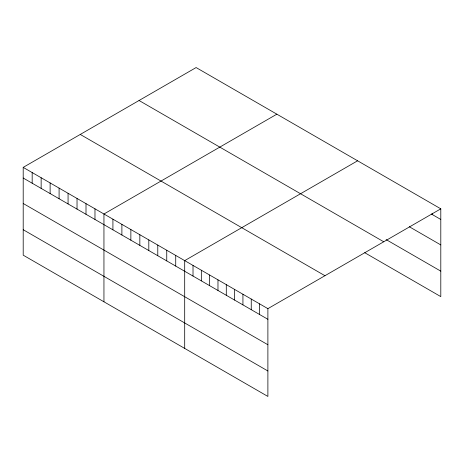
<?xml version="1.0" encoding="UTF-8"?>
<svg xmlns="http://www.w3.org/2000/svg" width="464" height="464" viewBox="0 0 464 464"><rect width="100%" height="100%" fill="white"/><g stroke="black" fill="none" stroke-linecap="round" stroke-linejoin="round"><path stroke-width="0.7" d="M23.2 167.382L267.89 308.653L267.89 396.442L23.2 255.171L23.2 167.382L196.11 67.558L440.8 208.829L440.8 296.618L364.733 252.7M276.857 114.173L103.948 214.003L103.948 301.791M357.605 160.793L184.695 260.623L184.695 348.412M267.89 308.653L440.8 208.829M431.294 213.979L440.8 219.466M409.306 226.745L440.8 244.928M386.129 239.592L440.8 271.156M139.049 100.497L383.74 241.773M80.26 134.438L324.951 275.715M23.2 178.025L267.89 319.296M23.2 203.481L267.89 344.752M23.2 229.715L267.89 370.985M432.483 213.249L432.483 214.664M259.573 303.85L259.573 314.493M251.25 299.048L251.25 309.691M242.933 294.246L242.933 304.883M234.616 289.443L234.616 300.08M226.293 284.641L226.293 295.278M217.976 279.838L217.976 290.476M209.653 275.03L209.653 285.673M201.335 270.228L201.335 280.871M193.018 265.425L193.018 276.068M175.723 255.444L175.723 266.081M166.75 250.264L166.75 260.901M157.783 245.085L157.783 255.722M148.811 239.905L148.811 250.543M139.838 234.72L139.838 245.363M130.865 229.541L130.865 240.184M121.893 224.361L121.893 235.004M112.92 219.182L112.92 229.825M94.975 208.823L94.975 219.466M86.002 203.644L86.002 214.281M77.03 198.464L77.03 209.102M68.063 193.285L68.063 203.922M59.09 188.106L59.09 198.743M50.118 182.92L50.118 193.563M41.145 177.741L41.145 188.384M32.173 172.562L32.173 183.205"/></g></svg>
